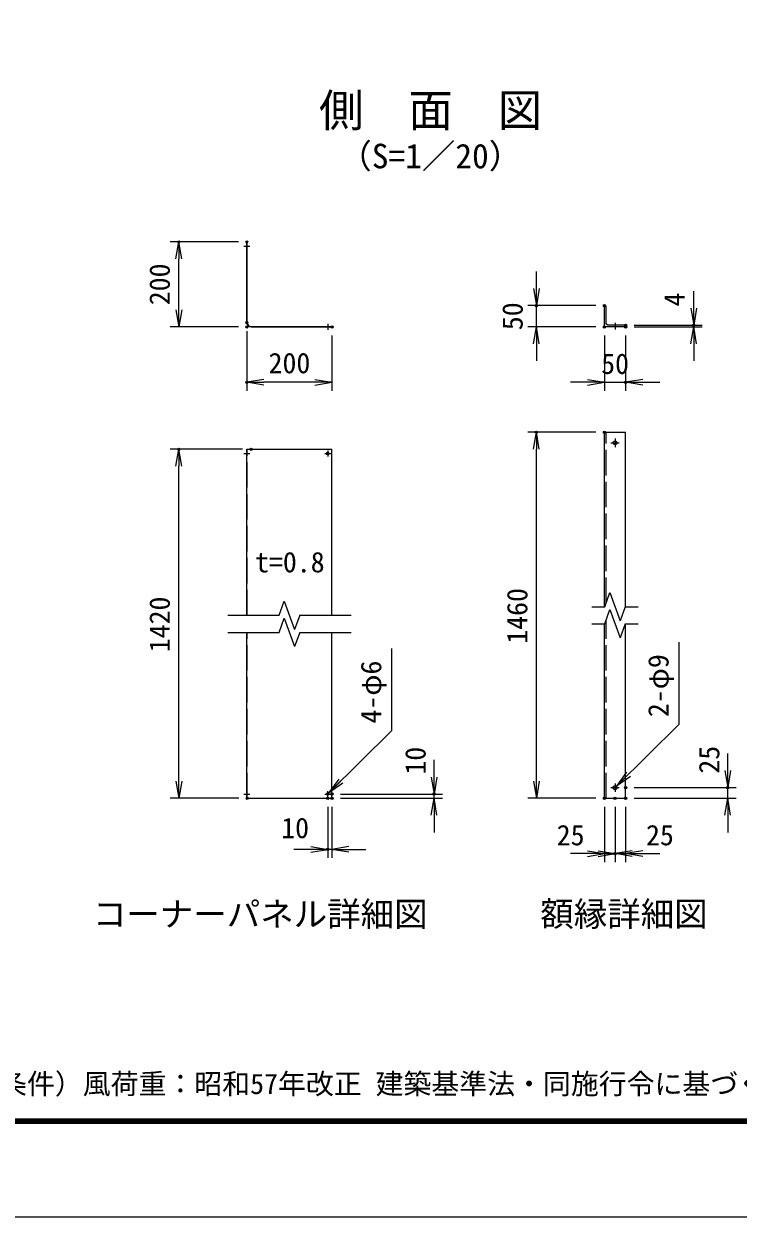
# Model space of a CAD drawing. Units: millimetres, scale not verified. Extents: x -4200 to 4200, y -2970 to 2970.
# Drawn here: x -923 to 757, y -2970 to -166 of the extents above; entities that cross this region are included whole.
import ezdxf
from ezdxf.enums import TextEntityAlignment as Align

# ---------------------------------------------------------------- set-up
doc = ezdxf.new("R2010")
doc.units = ezdxf.units.MM
doc.header["$LTSCALE"] = 10
doc.header["$PDMODE"] = 32
doc.header["$PDSIZE"] = 5
doc.linetypes.add('DASHED', pattern=[7.5, 6, -1.5])
doc.linetypes.add('USER1', pattern=[50.8, 31.75, -6.35, 6.35, -6.35])
for name, color, linetype, lineweight in [('0-0_D-BMK', 2, 'USER1', 13), ('0-2_D-STR1', 1, 'Continuous', 25), ('0-4_D-STR2', 7, 'Continuous', 13), ('0-5_D-STR-DIM', 7, 'Continuous', 13), ('0-6_0', 7, 'Continuous', 25), ('0-8_D-TTL-TXT', 7, 'Continuous', 25), ('0-9_D-STR-TXT', 7, 'Continuous', 13), ('0-A_D-TTL', 7, 'Continuous', 25)]:
    doc.layers.add(name, color=color, linetype=linetype, lineweight=lineweight)
doc.layers.add('0-7_Defpoints', color=8, linetype='Continuous')
doc.styles.add('ＭＳ ゴシック', font='')
doc.styles.get('ＭＳ ゴシック').set_extended_font_data('MS Gothic')

# ---------------------------------------------------------------- blocks, each defined once
blk = doc.blocks.new('_Open')
at = {"layer": '0-6_0'}
blk.add_line((-10, 1.667), (0, 0), dxfattribs=at)
blk.add_lwpolyline([(-10, -1.667), (0, 0), (-10, 0)], dxfattribs=at)
blk = doc.blocks.new('L50x4')
at = {"layer": '0-6_0'}
for p, q in [((-213.1, 216.9), (-213.1, -148.1)), ((-148.1, -213.1), (216.9, -213.1))]:
    blk.add_line(p, q, dxfattribs=at)
blk.add_lwpolyline([(-243.1, 246.9), (-253.1, 246.9), (-253.1, -253.1), (246.9, -253.1), (246.9, -243.1)], dxfattribs=at)
for centre, radius, start, end in [((-243.1, 216.9), 30, 0, 90), ((-148.1, -148.1), 65, 180, 270), ((216.9, -243.1), 30, 0, 90)]:
    blk.add_arc(centre, radius, start, end, dxfattribs=at)

msp = doc.modelspace()

# ---------------------------------------------------------------- linework, layer by layer
at = {"layer": '0-0_D-BMK'}
for p, q in [((-405.19, -688.46), (-391.19, -688.46)), ((467.41, -868.46), (467.41, -884.46)), ((-208.19, -871.46), (-208.19, -885.46)), ((467.41, -1140.9), (467.41, -1160.9)), ((-405.19, -1175.9), (-391.19, -1175.9)), ((-215.19, -1175.9), (-201.19, -1175.9)), ((-208.19, -1168.9), (-208.19, -1182.9)), ((457.41, -1150.9), (477.41, -1150.9)), ((457.41, -1960.9), (477.41, -1960.9)), ((467.41, -1950.9), (467.41, -1970.9)), ((-405.19, -1975.9), (-391.19, -1975.9)), ((-215.19, -1975.9), (-201.19, -1975.9)), ((-208.19, -1982.9), (-208.19, -1968.9))]:
    msp.add_line(p, q, dxfattribs=at)
at = {"layer": '0-2_D-STR1'}
for p, q in [((442.41, -1535.9), (442.41, -1125.9)), ((442.41, -1125.9), (492.41, -1125.9)), ((492.41, -1535.9), (492.41, -1125.9)), ((442.41, -1985.9), (442.41, -1575.9)), ((492.41, -1985.9), (492.41, -1575.9)), ((442.41, -1985.9), (492.41, -1985.9))]:
    msp.add_line(p, q, dxfattribs=at)
at = {"layer": '0-2_D-STR1', "linetype": 'DASHED'}
for p, q in [((446.41, -1527.13), (446.41, -1125.9)), ((446.41, -1985.9), (446.41, -1567.13))]:
    msp.add_line(p, q, dxfattribs=at)
at = {"layer": '0-2_D-STR1'}
for centre, radius in [((467.41, -1150.9), 4.5), ((-208.19, -1175.9), 3), ((467.41, -1960.9), 4.5)]:
    msp.add_circle(centre, radius, dxfattribs=at)
at = {"layer": '0-4_D-STR2'}
for p, q in [((-398.19, -868.46), (-398.19, -678.46)), ((-398.19, -678.46), (-397.39, -678.46)), ((-397.39, -868.46), (-397.39, -678.46)), ((-388.19, -877.66), (-198.19, -877.66)), ((-398.19, -1556.01), (-398.19, -1165.9)), ((-398.19, -1165.9), (-198.19, -1165.9)), ((-198.19, -1556.01), (-198.19, -1165.9)), ((-398.19, -1985.9), (-398.19, -1596.01)), ((-198.19, -1985.9), (-198.19, -1596.01)), ((-398.19, -1985.9), (-198.19, -1985.9))]:
    msp.add_line(p, q, dxfattribs=at)
at = {"layer": '0-4_D-STR2', "linetype": 'DASHED'}
for p, q in [((-397.39, -1556.01), (-397.39, -1165.9)), ((-397.39, -1985.9), (-397.39, -1596.01))]:
    msp.add_line(p, q, dxfattribs=at)
at = {"layer": '0-4_D-STR2'}
msp.add_lwpolyline([(-388.19, -878.46), (-198.19, -878.46), (-198.19, -877.66)], dxfattribs=at)
for radius in [10, 9.2]:
    msp.add_arc((-388.19, -868.46), radius, 180, 270, dxfattribs=at)
at = {"layer": '0-5_D-STR-DIM'}
for p, q in [((-418.19, -678.46), (-578.19, -678.46)), ((-558.19, -838.46), (-558.19, -718.46)), ((282.41, -788.46), (282.41, -748.46)), ((652.41, -834.46), (652.41, -794.46)), ((422.41, -828.46), (262.41, -828.46)), ((282.41, -878.46), (282.41, -828.46)), ((-418.19, -878.46), (-578.19, -878.46)), ((-398.19, -888.46), (-398.19, -1028.46)), ((422.41, -878.46), (262.41, -878.46)), ((512.41, -874.46), (672.41, -874.46)), ((512.41, -878.46), (672.41, -878.46)), ((652.41, -878.46), (652.41, -874.46)), ((-198.19, -898.46), (-198.19, -1028.46)), ((282.41, -918.46), (282.41, -958.46)), ((442.41, -898.46), (442.41, -1028.46)), ((492.41, -898.46), (492.41, -1028.46)), ((652.41, -918.46), (652.41, -958.46)), ((-238.19, -1008.46), (-358.19, -1008.46)), ((402.41, -1008.46), (362.41, -1008.46)), ((442.41, -1008.46), (492.41, -1008.46)), ((532.41, -1008.46), (572.41, -1008.46)), ((422.41, -1125.9), (262.41, -1125.9)), ((-408.19, -1165.9), (-578.19, -1165.9)), ((282.41, -1945.9), (282.41, -1165.9)), ((-558.19, -1945.9), (-558.19, -1205.9)), ((443.22, -1535.9), (455.31, -1502.67)), ((455.31, -1502.67), (479.52, -1569.13)), ((-322.38, -1556.01), (-310.29, -1522.78)), ((-310.29, -1522.78), (-286.08, -1589.24)), ((413.09, -1535.9), (443.22, -1535.9)), ((491.6, -1535.9), (479.52, -1569.13)), ((491.6, -1535.9), (521.78, -1535.9)), ((-443.07, -1556.01), (-322.38, -1556.01)), ((-322.38, -1596.01), (-310.29, -1562.78)), ((-310.29, -1562.78), (-286.08, -1629.24)), ((-274, -1556.01), (-286.08, -1589.24)), ((-274, -1556.01), (-153.31, -1556.01)), ((443.22, -1575.9), (455.31, -1542.67)), ((455.31, -1542.67), (479.52, -1609.13)), ((-443.07, -1596.01), (-322.38, -1596.01)), ((-274, -1596.01), (-286.08, -1629.24)), ((-274, -1596.01), (-153.31, -1596.01)), ((413.09, -1575.9), (443.22, -1575.9)), ((491.6, -1575.9), (479.52, -1609.13)), ((491.6, -1575.9), (521.78, -1575.9)), ((41.81, -1935.9), (41.81, -1895.9)), ((732.41, -1920.9), (732.41, -1880.9)), ((512.41, -1960.9), (752.41, -1960.9)), ((732.41, -1985.9), (732.41, -1960.9)), ((-417.39, -1985.9), (-578.19, -1985.9)), ((-178.19, -1975.9), (61.81, -1975.9)), ((-178.19, -1985.9), (61.81, -1985.9)), ((41.81, -1985.9), (41.81, -1975.9)), ((422.41, -1985.9), (262.41, -1985.9)), ((512.41, -1985.9), (752.41, -1985.9)), ((-208.19, -2005.9), (-208.19, -2125.9)), ((-198.19, -2005.9), (-198.19, -2125.9)), ((442.41, -2005.9), (442.41, -2135.9)), ((467.41, -2005.9), (467.41, -2135.9)), ((467.41, -2005.9), (467.41, -2135.9)), ((492.41, -2005.9), (492.41, -2135.9)), ((41.81, -2025.9), (41.81, -2065.9)), ((732.41, -2025.9), (732.41, -2065.9)), ((-248.19, -2105.9), (-288.19, -2105.9)), ((-198.19, -2105.9), (-208.19, -2105.9)), ((-158.19, -2105.9), (-118.19, -2105.9)), ((402.41, -2115.9), (362.41, -2115.9)), ((427.41, -2115.9), (387.41, -2115.9)), ((442.41, -2115.9), (467.41, -2115.9)), ((492.41, -2115.9), (467.41, -2115.9)), ((507.41, -2115.9), (547.41, -2115.9)), ((532.41, -2115.9), (572.41, -2115.9))]:
    msp.add_line(p, q, dxfattribs=at)
at = {"layer": '0-6_0'}
msp.add_circle((-208.19, -1975.9), 3, dxfattribs=at)
at = {"layer": '0-7_Defpoints'}
for p in [(-558.19, -678.46), (-398.19, -678.46), (282.41, -828.46), (442.41, -828.46), (-398.19, -868.46), (-398.19, -878.46), (-198.19, -878.46), (442.41, -878.46), (442.41, -878.46), (492.41, -874.46), (492.41, -878.46), (492.41, -878.46), (652.41, -874.46), (-398.19, -1008.46), (492.41, -1008.46), (282.41, -1125.9), (442.41, -1125.9), (-558.19, -1165.9), (-388.19, -1165.9), (492.41, -1960.9), (732.41, -1960.9), (-397.39, -1985.9), (-208.19, -1985.9), (-198.19, -1975.9), (-198.19, -1985.9), (41.81, -1975.9), (442.41, -1985.9), (442.41, -1985.9), (467.41, -1985.9), (492.41, -1985.9), (492.41, -1985.9), (-208.19, -2105.9), (467.41, -2115.9)]:
    msp.add_point(p, dxfattribs=at)
at = {"layer": '0-9_D-STR-TXT'}
for points in [[(617.61, -1618.94), (617.61, -1812.15), (472.03, -1956.33)], [(-57.99, -1633.94), (-57.99, -1827.15), (-204.64, -1972.39)]]:
    msp.add_lwpolyline(points, dxfattribs=at)
at = {"layer": '0-A_D-TTL', "color": 2}
msp.add_lwpolyline([(-4200, 2970), (4200, 2970), (4200, -2970), (-4200, -2970)], close=True, dxfattribs=at)
at = {"layer": '0-A_D-TTL'}
for points in [[(-3930, 2750), (3930, 2750), (3930, -2750), (-3930, -2750)], [(-3927.5, 2747.5), (3927.5, 2747.5), (3927.5, -2747.5), (-3927.5, -2747.5)], [(-3925, 2745), (3925, 2745), (3925, -2745), (-3925, -2745)], [(-3922.5, 2742.5), (3922.5, 2742.5), (3922.5, -2742.5), (-3922.5, -2742.5)], [(-3920, 2740), (3920, 2740), (3920, -2740), (-3920, -2740)]]:
    msp.add_lwpolyline(points, close=True, dxfattribs=at)

# ---------------------------------------------------------------- block references
at = {"layer": '0-2_D-STR1', "xscale": -0.1, "yscale": 0.1, "rotation": 270}
msp.add_blockref('L50x4', (467.72, -853.15), dxfattribs=at)
at = {"layer": '0-5_D-STR-DIM', "xscale": 4, "yscale": 4}
for p, rotation in [((-558.19, -678.46), 90), ((282.41, -828.46), 270), ((-558.19, -878.46), 270), ((652.41, -874.46), 270), ((282.41, -878.46), 90), ((652.41, -878.46), 90), ((-398.19, -1008.46), 180), ((492.41, -1008.46), 180), ((282.41, -1125.9), 90), ((-558.19, -1165.9), 90), ((732.41, -1960.9), 270), ((-558.19, -1985.9), 270), ((41.81, -1975.9), 270), ((282.41, -1985.9), 270), ((41.81, -1985.9), 90), ((732.41, -1985.9), 90), ((-198.19, -2105.9), 180), ((467.41, -2115.9), 180), ((492.41, -2115.9), 180)]:
    msp.add_blockref('_Open', p, dxfattribs=dict(at, rotation=rotation))
for p in [(-198.19, -1008.46), (442.41, -1008.46), (-208.19, -2105.9), (442.41, -2115.9), (467.41, -2115.9)]:
    msp.add_blockref('_Open', p, dxfattribs=at)
at = {"layer": '0-9_D-STR-TXT', "xscale": 4, "yscale": 4, "rotation": 224.72383}
for p in [(470.61, -1957.74), (-206.06, -1973.79)]:
    msp.add_blockref('_Open', p, dxfattribs=at)

# ---------------------------------------------------------------- texts
at = {"layer": '0-5_D-STR-DIM', "style": 'ＭＳ ゴシック'}
for s, p in [('200', (-564.94, -827.46)), ('4', (645.57, -830.58)), ('50', (264.75, -886.08)), ('1460', (275.67, -1622.8)), ('1420', (-564.94, -1642.8)), ('10', (36.48, -1930.3)), ('25', (727.08, -1928))]:
    msp.add_text(s, height=48.09, rotation=90, dxfattribs=at).set_placement(p, align=Align.BOTTOM_LEFT)
for s, p in [('200', (-347.19, -1001.71)), ('50', (434.79, -1003.39)), ('10', (-317.49, -2094.04)), ('25', (330.31, -2110.84)), ('25', (540.31, -2110.84))]:
    msp.add_text(s, height=48.09, dxfattribs=at).set_placement(p, align=Align.BOTTOM_LEFT)
at = {"layer": '0-8_D-TTL-TXT', "style": 'ＭＳ ゴシック'}
for s, height, p in [('側\u3000面\u3000図', 76.98, (-228.67, -431.1)), ('（S=1／20）', 57.7, (-183.18, -523.08)), ('コーナーパネル詳細図', 57.7, (-760.28, -2304.15)), ('額縁詳細図', 57.7, (291.69, -2303.85)), ('（設計条件）風荷重：昭和57年改正 建築基準法・同施行令に基づく風圧力に準拠。', 48.09, (-1177.64, -2695.24))]:
    msp.add_text(s, height=height, dxfattribs=at).set_placement(p, align=Align.BOTTOM_LEFT)
at = {"layer": '0-9_D-STR-TXT', "style": 'ＭＳ ゴシック'}
msp.add_text('t=0.8', height=48.09, dxfattribs=at).set_placement((-378.95, -1469.48), align=Align.BOTTOM_LEFT)
for s, p in [('2-φ9', (607.73, -1795.24)), ('4-φ6', (-67.87, -1810.24))]:
    msp.add_text(s, height=48.09, rotation=90, dxfattribs=at).set_placement(p, align=Align.BOTTOM_LEFT)

doc.saveas('drawing.dxf')
